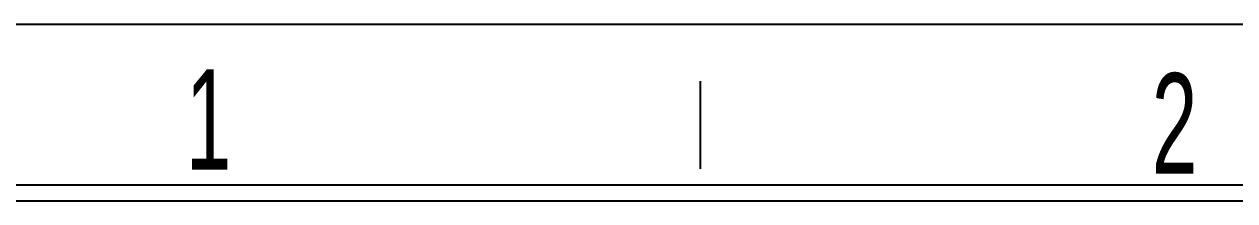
# Model space of a CAD drawing. Header units: millimetres. Extents: x 1 to 148, y 1 to 104.
# Drawn here: x 32.1 to 69.24, y 98.91 to 104.34 of the extents above; entities that cross this region are included whole.
import ezdxf

# ---------------------------------------------------------------- set-up
doc = ezdxf.new("R2010")
doc.units = ezdxf.units.MM
doc.header["$LTSCALE"] = 0.5
doc.layers.add('SLD-0', color=179, linetype='Continuous')
doc.styles.add('SLDTEXTSTYLE7', font='GOTHIC.TTF', dxfattribs={"width": 0.61171})

msp = doc.modelspace()

# ---------------------------------------------------------------- linework, layer by layer
at = {"layer": 'SLD-0'}
for p, q in [((0.795, 104.337), (147.553, 104.337)), ((6.337, 98.905), (144.591, 98.905))]:
    msp.add_line(p, q, dxfattribs=at)
at = {"layer": 'SLD-0', "color": 6, "linetype": 'Continuous'}
for p, q in [((52.851, 99.893), (52.851, 102.585)), ((5.844, 99.399), (145.084, 99.399))]:
    msp.add_line(p, q, dxfattribs=at)

# ---------------------------------------------------------------- texts
at = {"layer": 'SLD-0', "char_height": 3.086, "attachment_point": 1, "style": 'SLDTEXTSTYLE7'}
for s, insert in [('1', (37.055, 102.949)), ('2', (66.694, 102.828))]:
    msp.add_mtext(s, dxfattribs=dict(at, insert=insert))

doc.saveas('drawing.dxf')
